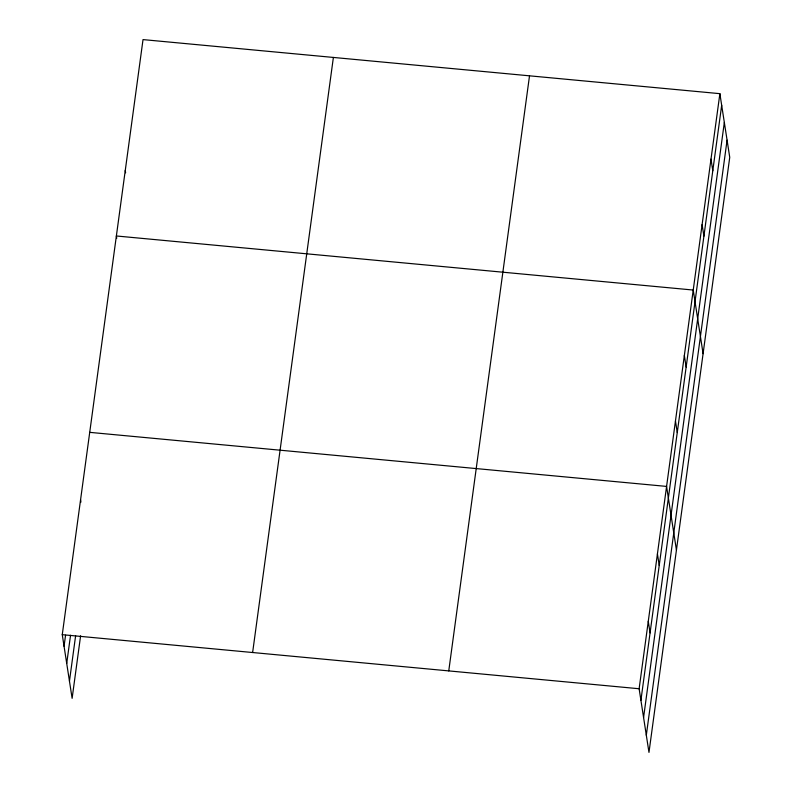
<?xml version="1.0" encoding="UTF-8"?>
<svg xmlns="http://www.w3.org/2000/svg" width="792" height="792" viewBox="0 0 792 792"><rect width="100%" height="100%" fill="white"/><g stroke="black" fill="none" stroke-linecap="round" stroke-linejoin="round"><path stroke-width="1.19" d="M80.606 635.798L72.121 698.336L62.261 634.679L143.025 39.6L719.878 93.664L729.739 157.321L648.975 752.4L639.124 688.743L719.878 93.664M64.063 646.272L65.558 635.233M66.716 663.448L70.547 635.243M69.458 681.15L75.616 635.778M252.628 652.519L333.382 57.44M448.757 670.903L529.521 75.824M640.916 700.336L721.68 105.257M643.579 717.522L724.333 122.443M646.312 735.223L727.076 140.144M89.724 432.353L666.577 486.417L676.437 550.074M62.261 634.679L639.124 688.743M710.998 159.123L712.79 170.716M702.118 224.582L703.91 236.174M703.088 353.697L693.228 290.04L116.374 235.976L116.731 238.293M684.347 355.499L686.139 367.092M675.467 420.958L677.259 432.551M657.429 553.856L659.221 565.448M648.272 621.304L650.064 632.897M125.255 170.518L125.621 172.834M80.566 499.792L80.933 502.108"/></g></svg>
